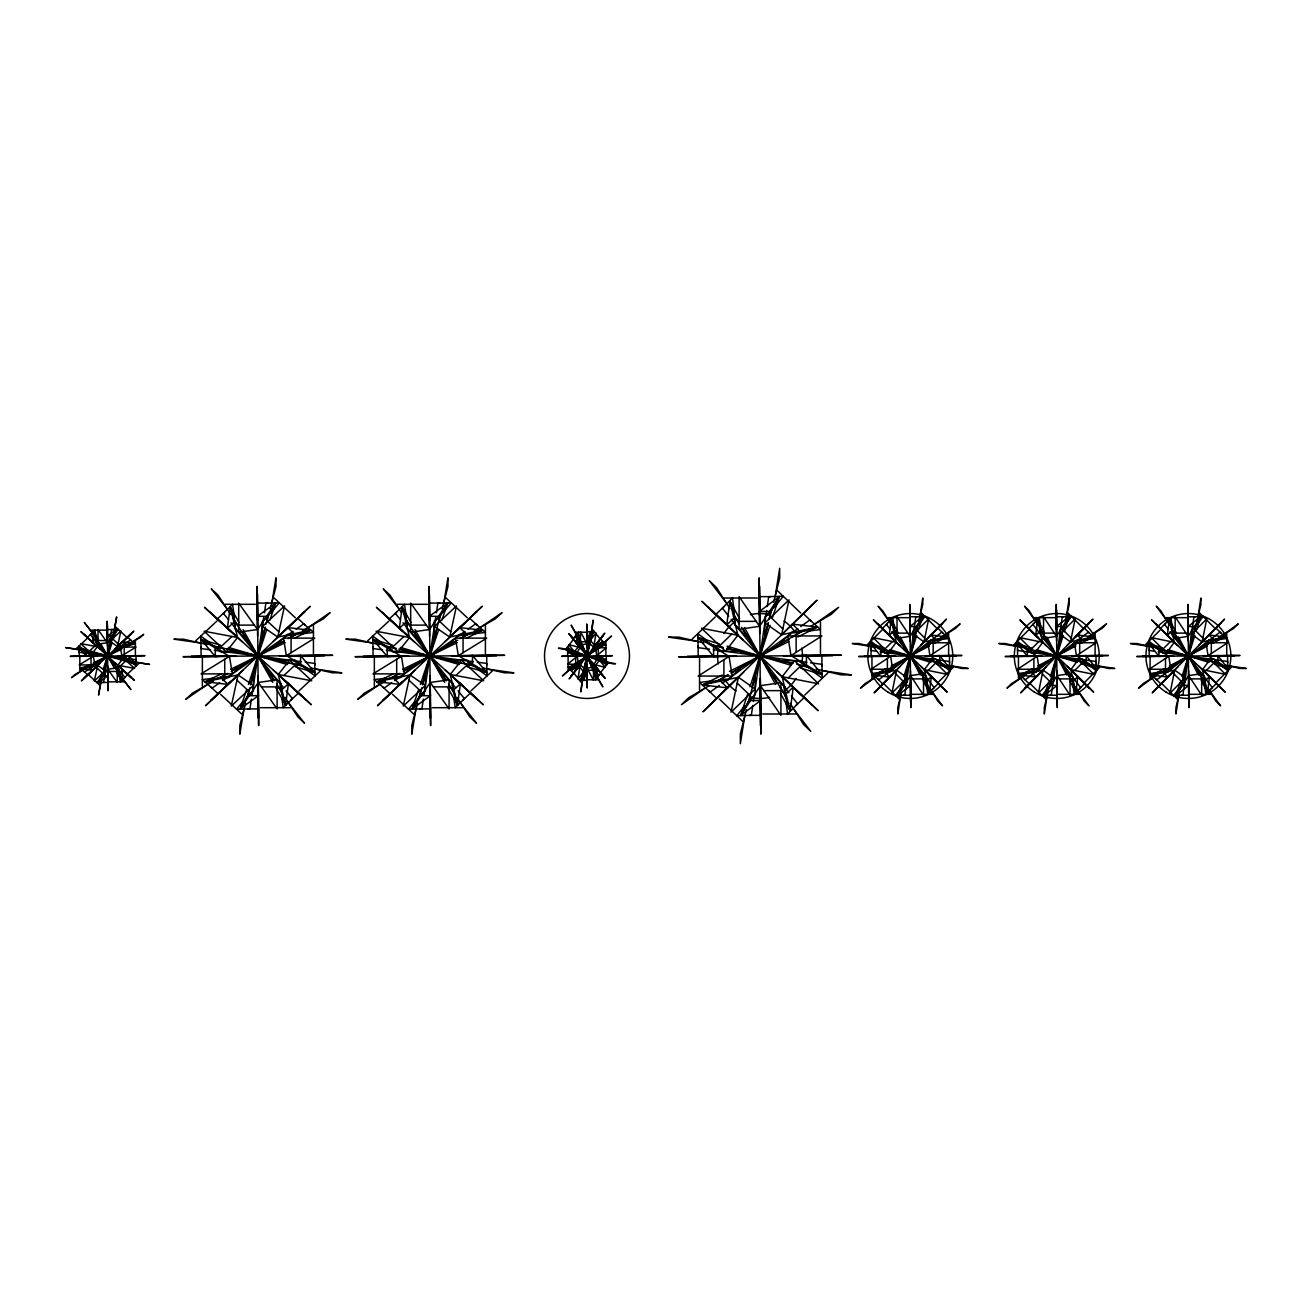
<?xml version="1.0" encoding="UTF-8"?>
<svg xmlns="http://www.w3.org/2000/svg" width="1312" height="1312" viewBox="0 0 1312 1312"><rect width="100%" height="100%" fill="white"/><g stroke="black" fill="none" stroke-linecap="round" stroke-linejoin="round"><path stroke-width="1.5" d="M581.79 649.637L568.801 633.581L580.068 647.521L568.703 644.618L576.214 654.065L580.068 647.521L577.575 633.434L579.15 640.059L594.828 671.941L596.419 678.616L593.91 664.479L605.275 667.382L597.764 657.935L593.91 664.479L605.16 678.419L570.769 635.91L577.69 644.454L576.591 643.274L577.575 633.434L596.419 678.616L597.37 668.726L596.288 667.546L603.208 676.09L600.716 673.122M582.151 681.076L580.839 691.949L583.151 675.959M591.81 630.924L593.139 620.051L590.826 636.041M931.372 676.533L926.206 681.699L929.388 692.392L931.372 676.533L929.175 674.614L943.197 688.406L877.367 623.594L891.406 637.37L889.208 635.467L891.192 619.608L894.374 630.301L926.206 681.699L929.421 692.474L923.041 680.321M1077.857 676.533L1072.691 681.699L1075.873 692.392L1077.857 676.533L1075.66 674.614L1089.698 688.406L1023.868 623.594L1037.907 637.37L1035.709 635.467L1037.677 619.608L1040.875 630.301L1072.691 681.699L1075.922 692.474L1069.542 680.321M1169.32 619.608L1174.355 642.306L1151.296 637.632L1166.548 652.868L1174.355 642.306L1151.526 619.838L1177.864 645.734L1167.336 635.467L1169.32 619.608L1172.502 630.301L1204.318 681.699L1207.548 692.474L1201.169 680.321M1209.484 676.533L1204.318 681.699L1207.516 692.392L1209.484 676.533L1207.302 674.614L1221.324 688.406L1155.495 623.594L1169.533 637.37M741.46 627.267L785.117 694.884L790.136 711.038L793.268 687.062L789.808 684.159L811.931 705.02L708.103 606.98L730.243 627.825L726.766 624.938L729.898 600.962L734.917 617.116L739.279 623.889M87.412 637.386L83.755 634.155L93.939 643.438L92.332 642.158L93.775 631.466L98.695 640.19M93.775 631.466L96.088 638.665L119.13 673.335L121.442 680.534L122.885 669.842L121.294 668.546L131.446 677.845L80.885 631.613L97.432 646.767L91.758 653.901L80.721 643.618L97.432 646.767L93.775 631.466L96.088 638.665L119.031 673.433L121.475 680.584L116.522 671.81M230.535 630.892L227.37 628.317L230.24 606.931L235.52 625.201M276.57 684.06L280.965 690.653L285.573 705.069L288.443 683.683L285.278 681.108M402.505 630.892L399.34 628.317L402.21 606.931L406.818 621.347L446.342 680.748M452 684.897L457.544 705.069L460.414 683.683L457.248 681.108M752.776 705.446L751.333 715.352L736.77 715.712L744.38 706.217M753.367 701.477L754.236 695.524M755.105 689.604L765.519 618.444M765.814 616.476L766.684 610.523M767.258 606.554L768.717 596.648L783.264 596.288L774.392 607.374M251.396 699.181L249.92 708.906L236.554 709.218L242.818 701.625M251.97 695.294L262.958 622.528M263.253 620.592L263.843 616.706M264.417 612.819L265.893 603.094L279.259 602.782L270.485 613.409M423.366 699.181L421.89 708.906L408.524 709.218L414.789 701.625M423.94 695.294L434.928 622.528M435.223 620.592L435.814 616.706M436.388 612.819L437.864 603.094L451.23 602.782L443.702 611.9M900.491 696.459L897.818 713.99L897.818 707.48L901.377 692.785M920.089 615.541L922.762 598.01L922.762 604.52L918.744 621.068M1046.976 696.459L1044.303 713.99L1044.303 707.48L1048.321 690.932M1066.574 615.541L1069.247 598.01L1069.247 604.52L1065.246 621.068M1178.619 696.459L1175.946 713.99L1175.946 707.48L1179.504 692.785M1198.217 615.541L1200.89 598.01L1200.89 604.52L1196.872 621.068M744.56 717.205L740.345 743.724L740.345 733.884L746.43 709.776M775.474 594.795L779.689 568.276L779.689 578.116L773.604 602.224M100.516 683.273L98.564 695.098L101.483 679.55M114.702 628.727L116.637 616.902L113.734 632.45M243.704 710.546L239.834 734.195L239.834 725.421L245.639 703.117M272.109 601.454L275.979 577.805L275.979 586.579L270.174 608.883M415.674 710.546L411.804 734.195L411.804 725.421L417.61 703.117M444.079 601.454L447.95 577.805L447.95 586.579L442.144 608.883M589.678 642.027L583.479 674.237L585.447 672.039L585.447 663.987M590.056 640.043L593.024 631.613L586.792 637.763L586.89 639.551L586.808 627.366L587.235 688.029L587.12 668.169L593.516 666.955L593.516 680.321L587.12 668.169L580.97 680.321L587.169 674.237L587.087 672.449L587.169 684.634L587.071 680.321M768.078 623.102L749.103 700.51L740.69 715.483L760.632 700.51L760.32 678.255L760.829 734.13L760.419 685.668L780.919 682.732L780.919 715.352L760.419 685.668L740.739 715.352L747.545 694.376M769.029 619.231L770.931 611.49L779.344 596.517L772.489 617.624M593.008 631.679L590.4 637.763L583.578 674.237L580.954 680.387L593.024 631.613L586.858 643.831L580.462 645.045L580.462 631.679L586.858 643.831L586.726 623.971L586.89 646.882M249.887 687.734L247.886 695.672L240.162 709.021L246.492 690.096M250.887 683.782L264.926 628.218M265.926 624.266L267.927 616.328L275.651 602.979L269.944 620.018M421.857 687.734L419.856 695.672L412.132 709.021L418.462 690.096M422.858 683.782L439.897 616.328L447.622 602.979L441.931 620.018M750.185 694.95L748.775 700.51L755.105 695.147L755.105 675.467M752.645 685.208L768.373 622.905M769.849 617.05L770.8 613.344M248.87 690.719L247.574 695.672L253.38 690.899L253.38 673.351M250.379 684.93L265.434 627.07M266.943 621.281L268.238 616.328L262.416 621.101L262.416 638.649M420.84 690.719L419.545 695.672L425.367 690.899L425.367 673.351M422.349 684.93L437.404 627.07M438.913 621.281L440.209 616.328L434.387 621.101L434.387 638.649M902.115 682.224L898.031 695.327L903.361 685.422L917.203 626.578L922.533 616.673L918.449 629.776M903.87 676.598L916.711 635.402M1048.616 682.224L1044.532 695.327L1049.862 685.422L1063.704 626.578L1069.034 616.673L1064.36 631.662M1050.354 676.598L1063.196 635.402M1180.242 682.224L1176.159 695.327L1181.489 685.422L1195.33 626.578L1200.66 616.673L1196.577 629.776M1181.997 676.598L1194.822 635.402M750.038 686.701L769.996 625.299M113.308 638.96L116.489 629.481L107.322 636.156L107.469 638.124L107.338 624.856L107.863 687.144L107.732 673.876L107.879 675.844L98.744 682.453L101.91 673.04M103.172 669.251L112.045 642.749M248.394 684.405L266.779 629.481M420.365 684.405L438.749 629.481M580.97 680.321L583.578 674.237L587.169 674.237M922.516 616.771L917.203 626.578L909.905 626.578L910.085 641.289L909.774 604.356L910.036 636.386L897.031 638.321L897.031 616.771L910.036 636.386L922.516 616.771L909.905 626.578M910.676 685.422L898.064 695.229L903.361 685.422L910.676 685.422L910.479 682.519L910.643 702.182L909.921 609.818L910.102 629.481M1056.39 626.578L1069.001 616.771L1063.704 626.578L1056.39 626.578L1056.586 629.481L1056.422 609.818L1057.144 702.182L1056.964 682.519L1057.16 685.422L1044.549 695.229L1049.862 685.422L1057.16 685.422M1188.032 626.578L1200.628 616.771L1195.33 626.578L1188.032 626.578L1188.213 629.481L1188.049 609.818L1188.77 702.182L1188.59 682.519L1188.803 685.422L1176.192 695.229L1181.489 685.422L1188.803 685.422M759.402 611.49L779.295 596.648L770.931 611.49L759.402 611.49L759.714 615.886L759.451 586.12L760.583 725.88L760.304 696.114M740.739 715.352L749.103 700.51L760.632 700.51M107.469 646.078L107.24 621.183L107.42 642.782L98.006 629.547L98.006 644.077L107.42 642.782L116.456 629.547L112.619 636.156L102.598 675.844L98.728 682.519L107.797 669.218L117.211 667.923L117.211 682.453L107.797 669.218L107.978 690.817L107.748 665.922M116.456 629.547L112.619 636.156L107.322 636.156M98.744 682.453L102.598 675.844L112.766 636.156L109.864 638.55L109.864 647.324M257.349 616.328L275.618 603.094L267.927 616.328L257.349 616.328L257.628 620.248L257.382 593.713L258.431 718.287L258.169 691.752L258.464 695.672L240.194 708.906L247.886 695.672L258.464 695.672M429.319 616.328L447.589 603.094L439.897 616.328L429.319 616.328L429.598 620.248L429.352 593.713L430.402 718.287L430.139 691.752L430.434 695.672L412.165 708.906L419.856 695.672L430.434 695.672M588.711 640.617L594.254 631.531L589.695 631.679L584.266 680.321L579.724 680.469L585.267 671.383M898.064 695.229L910.544 675.614L923.533 673.679L923.533 695.229L910.544 675.614L910.807 707.644L910.479 670.711M1069.001 616.771L1056.521 636.386L1043.532 638.321L1043.532 616.771L1056.521 636.386L1056.258 604.356L1056.586 641.289M1044.549 695.229L1057.029 675.614L1070.034 673.679L1070.034 695.229L1057.029 675.614L1057.292 707.644L1056.98 670.711M1200.628 616.771L1188.147 636.386L1175.158 638.321L1175.158 616.771L1188.147 636.386L1187.901 604.356L1188.213 641.289M1176.192 695.229L1188.672 675.614L1201.661 673.679L1201.661 695.229L1188.672 675.614L1188.934 707.644L1188.606 670.711M779.295 596.648L759.615 626.332L739.115 629.268L739.115 596.648L759.615 626.332L759.205 577.87L759.714 633.745M275.618 603.094L257.529 629.547L238.702 632.171L238.702 603.094L257.529 629.547L257.152 586.349L257.628 636.156M240.194 708.906L258.284 682.453L277.111 679.829L277.111 708.906L258.284 682.453L258.644 725.651L258.185 675.844M447.589 603.094L429.5 629.547L410.672 632.171L410.672 603.094L429.5 629.547L429.139 586.349L429.598 636.156M412.165 708.906L430.254 682.453L449.081 679.829L449.081 708.906L430.254 682.453L430.615 725.651L430.156 675.844M576.87 669.071L577.805 667.71L571.015 676.402L602.962 635.598L596.156 644.29L597.108 642.929L604.914 644.159L569.014 667.874L576.87 669.071L574.328 665.873L569.064 667.841L580.248 664.708L585.447 669.563L577.936 679.009L580.248 664.708L569.162 678.862L581.921 662.527M919.4 623.856L925.026 616.525L915.792 616.771L904.772 695.229L895.538 695.475L901.18 688.144M903.427 685.208L906.805 680.813M1061.392 629.711L1063.638 626.792M1065.885 623.856L1071.527 616.525L1062.294 616.771L1051.273 695.229L1042.04 695.475L1047.665 688.144M1049.912 685.208L1052.175 682.289M1197.528 623.856L1203.153 616.525L1193.92 616.771L1182.899 695.229L1173.666 695.475L1179.291 688.144M1181.554 685.208L1184.933 680.813M592.04 649.473L604.799 633.138L593.729 647.292L588.53 642.437L596.042 632.991L593.729 647.292L604.914 644.159L599.65 646.127L574.246 665.774L576.886 665.971L581.413 660.28M573.131 639.026L575.673 635.828M565.784 649.063L573.016 639.977M576.591 643.274L579.15 640.059L577.575 633.434M574.394 651.769L578.166 647.029M592.565 651.72L597.091 646.029L604.914 644.159M595.812 664.971L599.584 660.231M597.37 668.726L594.828 671.941L596.402 678.566M600.962 672.023L608.194 662.937M598.288 676.172L600.83 672.974L592.188 662.363M768.045 615.279L770.587 612.114M748.184 701.461L751.989 696.721M110.126 639.272L112.455 636.435M114.784 633.614L118.293 629.383L111.602 629.547L103.615 682.453L96.924 682.617L100.417 678.386M102.746 675.565L105.075 672.728M885.977 668.759L873.808 675.139L889.749 677.074L891.668 674.893L877.876 688.915L942.688 623.085L928.912 637.124L930.815 634.926L946.674 636.91L934.603 643.241M1067.05 645.455L1092.945 619.116L1070.461 641.945L1075.151 618.887L1059.899 634.139L1070.461 641.945L1093.158 636.91L1082.482 640.092L1031.084 671.908L1020.392 675.09L1036.25 677.074L1038.169 674.893L1024.377 688.915L1089.19 623.085L1075.397 637.124L1077.316 634.926L1093.158 636.91L1081.088 643.241M1198.676 645.455L1224.572 619.116L1202.104 641.945L1206.778 618.887L1191.542 634.139L1202.104 641.945L1224.801 636.91L1214.108 640.092L1162.711 671.908L1152.034 675.09L1167.877 677.074L1169.796 674.893L1156.003 688.915L1220.816 623.085L1207.04 637.124L1208.942 634.926L1224.801 636.91L1212.731 643.241M722.272 675.008L702.494 684.962L727.635 687.882L730.653 684.569L708.906 705.79L817.048 600.207L781.608 634.746L764.945 622.921L788.988 599.863L781.608 634.746L817.409 627.103L792.399 624.118L789.381 627.431M92.726 670.219L94.12 668.743L84.132 678.189L131.085 633.811L121.098 643.274L122.475 641.781L133.972 643.126L126.231 645.274L88.986 666.726L81.18 668.907L92.726 670.219L88.986 666.726L81.246 668.874L89.987 664.61M227.763 673.368L220.678 677.451L205.197 681.748L228.157 684.421L230.928 681.469M288.05 638.632L295.134 634.549L310.616 630.252L287.656 627.579L284.868 630.531L304.86 611.605L210.953 700.395L230.928 681.453M399.734 673.368L392.649 677.451L377.167 681.748L400.127 684.421L402.915 681.469L382.924 700.395L476.83 611.605L456.855 630.547L459.626 627.579L482.586 630.252L467.105 634.549L460.02 638.632M920.548 645.455L946.444 619.116L923.976 641.945L928.65 618.887L913.414 634.139L923.976 641.945L946.674 636.91L935.981 640.092L884.583 671.908L873.808 675.139L896.604 670.055L891.914 693.113L907.166 677.861L896.604 670.055L874.136 692.884L900.016 666.545M1020.392 675.09L1043.089 670.055L1038.415 693.113L1053.651 677.861L1043.089 670.055L1020.621 692.884L1046.517 666.545M1152.034 675.09L1174.716 670.055L1170.042 693.113L1185.294 677.861L1174.716 670.055L1152.248 692.884L1178.143 666.545M891.192 619.608L896.227 642.306L873.169 637.632L888.421 652.868L896.227 642.306L873.398 619.838L882.189 628.628L887.338 623.462M867.248 644.815L881.926 630.137M889.208 635.467L894.374 630.301L891.143 619.526L898.441 633.417M884.731 649.178L892.373 641.535M898.982 662.904L889.782 672.088L884.436 671.76L936.128 640.24L930.782 639.912L921.598 649.096M928.191 670.465L935.85 662.822M938.638 681.863L953.316 667.185M933.242 688.538L938.392 683.372L947.166 692.162L924.337 669.694L932.16 659.132L947.395 674.368L924.337 669.694L929.388 692.392M1037.677 619.608L1042.728 642.306L1019.67 637.632L1034.906 652.868L1042.728 642.306L1019.9 619.838L1028.674 628.628L1033.823 623.462M1013.75 644.815L1028.428 630.137M1035.709 635.467L1040.875 630.301L1037.644 619.526L1044.024 631.679M1031.216 649.178L1038.874 641.535M1045.467 662.904L1036.283 672.088L1030.937 671.76L1034.168 669.792M1068.083 649.096L1077.283 639.912L1082.63 640.24L1079.399 642.208M1074.692 670.465L1082.351 662.822M1085.139 681.863L1099.817 667.185M1079.727 688.538L1084.893 683.372L1093.667 692.162L1070.838 669.694L1078.644 659.132L1093.896 674.368L1070.838 669.694L1075.873 692.392M1160.3 628.628L1165.466 623.462M1145.376 644.815L1160.054 630.137M1167.336 635.467L1172.502 630.301L1169.271 619.526L1176.569 633.417M1162.842 649.178L1170.501 641.535M1177.11 662.904L1167.91 672.088L1162.563 671.76L1214.256 640.24L1208.91 639.912L1199.726 649.096M1206.318 670.465L1213.977 662.822M1216.765 681.863L1231.443 667.185M1211.353 688.538L1216.519 683.372L1225.293 692.162L1202.464 669.694L1210.287 659.132L1225.523 674.368L1202.464 669.694L1207.516 692.392M728.291 674.844L719.484 680.075L702.494 684.962L738.426 677.254L731.046 712.137L755.089 689.079L738.426 677.254L702.986 711.793L743.822 671.941M729.898 600.962L737.852 635.287L701.477 628.218L725.52 651.277L737.852 635.287L701.838 601.306L715.696 614.59L723.83 606.784M692.146 639.092L715.302 616.886M726.766 624.938L734.917 617.116L729.833 600.83L739.558 618.624M719.698 645.684L731.768 634.106M742.182 666.43L727.684 680.338L719.255 679.846L722.65 677.861M777.852 645.57L792.35 631.662L800.779 632.154L792.448 637.025M788.266 677.894L800.336 666.316M793.268 687.062L785.117 694.884L790.218 711.17L780.476 693.376M804.732 695.114L827.888 672.908M796.22 705.216L804.338 697.41L818.196 710.694L782.182 676.713L794.514 660.723L818.557 683.782L782.182 676.713L790.136 711.038M81.246 668.874L97.695 665.479L94.3 681.026L105.337 670.744L97.695 665.479L81.41 680.862L100.171 663.101M115.046 648.899L133.808 631.138L117.522 646.521L109.864 641.256L120.917 630.974L117.522 646.521L133.972 643.126M205.197 681.748L238.079 674.942L231.289 706.053L253.38 685.487L238.079 674.942L205.525 705.741L243.032 670.219M272.781 641.781L310.288 606.259L277.734 637.058L262.433 626.513L284.524 605.947L277.734 637.058L310.616 630.252M377.167 681.748L410.049 674.942L403.26 706.053L425.35 685.487L410.049 674.942L377.495 705.741L415.002 670.219M444.752 641.781L482.258 606.259L449.704 637.058L434.403 626.513L456.494 605.947L449.704 637.058L482.586 630.252M90.987 634.057L87.248 637.534L99.974 649.079M76.44 648.456L87.068 638.567M92.332 642.158L96.088 638.665L95.956 642.175L102.615 648.374M89.085 651.408L94.628 646.242M99.417 660.658L92.758 666.857L88.888 666.627M115.8 651.342L122.459 645.143L126.329 645.373L134.021 643.093L125.214 647.39M120.589 665.758L126.132 660.592M122.885 669.842L119.13 673.335L119.261 669.825L112.602 663.626M128.15 673.433L138.777 663.544M124.23 677.943L127.969 674.466L134.332 680.387L117.785 665.233L123.443 658.099L134.496 668.382L117.785 665.233L121.442 680.534M230.24 606.931L237.554 637.534L204.131 631.236L226.222 651.785L237.554 637.534L204.459 607.243L217.185 619.084L224.664 612.13M195.57 640.928L216.824 621.134M227.37 628.317L234.848 621.347L230.174 606.816L239.079 622.626M220.875 646.8L231.962 636.484M241.523 665.299L228.206 677.697L220.465 677.254L225.139 674.598M274.29 646.701L287.607 634.303L295.348 634.746L290.674 637.402M283.851 675.516L294.938 665.2M288.443 683.683L280.965 690.653L285.639 705.184L275.733 687.619M298.988 690.866L320.243 671.072M291.149 699.87L298.628 692.916L311.354 704.757L278.259 674.466L289.591 660.215L311.682 680.764L278.259 674.466L285.573 705.069M402.21 606.931L409.524 637.534L376.101 631.236L398.192 651.785L409.524 637.534L376.429 607.243L389.156 619.084L396.634 612.13M367.54 640.928L388.795 621.134M399.34 628.317L406.818 621.347L402.144 606.816L411.05 622.626M392.846 646.8L403.932 636.484M413.493 665.299L400.176 677.697L392.436 677.254L397.11 674.598M446.26 646.701L459.577 634.303L467.318 634.746L462.644 637.402M455.822 675.516L466.908 665.2M447.704 687.619L457.609 705.184L452.935 690.653L460.414 683.683M470.959 690.866L492.213 671.072M463.12 699.87L470.598 692.916L483.324 704.757L450.229 674.466L461.562 660.215L483.652 680.764L450.229 674.466L457.544 705.069M569.474 669.432L562.438 675.959L572.655 666.988M604.504 642.568L611.54 636.041L601.322 645.012M771.259 611.49L764.929 616.853L764.929 636.533M874.743 677.681L860.459 688.177L865.067 683.585L879.598 674.712M945.821 634.319L960.105 623.823L955.513 628.415L940.983 637.288M1021.244 677.681L1006.96 688.177L1011.552 683.585L1026.082 674.712M1092.322 634.319L1106.606 623.823L1101.998 628.415L1087.468 637.288M1152.871 677.681L1138.586 688.177L1143.178 683.585L1157.725 674.712M1223.948 634.319L1238.233 623.823L1233.641 628.415L1219.11 637.288M719.288 685.454L710.12 692.064L699.558 682.453L713.039 680.764M722.338 683.24L797.696 628.76M800.746 626.546L809.914 619.936L820.476 629.547L806.995 631.236M703.97 688.784L681.436 704.692L688.685 697.738L709.07 685.815M816.064 623.216L838.598 607.308L831.349 614.262L810.964 626.185M219.727 682.781L212.068 688.16L202.376 679.583L213.741 678.189M222.778 680.633L293.035 631.367M296.086 629.219L303.744 623.84L313.437 632.417L300.169 634.04M391.698 682.781L384.039 688.16L374.346 679.583L385.712 678.189M394.748 680.633L465.006 631.367M468.056 629.219L475.715 623.84L485.407 632.417L472.14 634.04M81.869 670.612L71.52 677.697L74.85 674.598L140.368 637.402L143.697 634.303L133.348 641.388M206.427 685.225L185.714 699.394L192.388 693.195L213.446 681.24M309.386 626.775L330.099 612.606L323.424 618.805L302.367 630.76M378.397 685.225L357.684 699.394L364.359 693.195L385.416 681.24M481.356 626.775L502.07 612.606L495.395 618.805L474.337 630.76M1039.006 666.84L1074.544 645.16M731.817 672.744L800.55 631.925L817.54 627.038L797.762 636.992M724.355 676.861L727.602 674.975M730.833 673.072L789.201 638.928M231.306 671.334L284.507 640.666M403.276 671.334L456.478 640.666M231.699 670.875L284.114 641.125M403.67 670.875L457.724 640.19M891.176 666.02L929.388 645.98M1032.462 668.759L1020.31 675.139L1031.084 671.908L1036.25 677.074M1037.677 666.02L1075.889 645.98M1164.105 668.759L1151.936 675.139L1162.711 671.908L1167.877 677.074M1169.304 666.02L1207.516 645.98M729.456 671.383L788.774 641.519M93.513 662.888L121.704 649.112M221.466 673.81L205.066 681.814L220.678 677.451L228.157 684.421M230.568 669.35L285.229 642.65M294.347 638.19L310.747 630.186L295.134 634.549L287.656 627.579M393.436 673.81L377.036 681.814L392.649 677.451L400.127 684.421M402.538 669.35L457.199 642.65M466.318 638.19L482.718 630.186L467.105 634.549L459.626 627.579M569.014 667.874L574.328 665.873L599.65 646.127L597.108 642.929M946.674 636.91L935.981 640.092L930.815 634.926M873.907 675.09L884.583 671.908L889.749 677.074M1093.158 636.91L1082.482 640.092L1077.316 634.926M1224.801 636.91L1214.108 640.092L1208.942 634.926M817.409 627.103L800.55 631.925L792.399 624.118M702.625 684.897L719.484 680.075L727.635 687.882M596.845 646.652L605.882 645.16L602.569 641.224L571.392 670.776L568.096 666.84L575.312 665.643M930.306 640.912L935.8 640.19M941.294 639.469L948.625 638.518L941.918 632.154L878.646 679.846L871.955 673.482L890.274 671.088M1076.791 640.912L1095.11 638.518L1088.419 632.154L1025.148 679.846L1018.44 673.482L1036.759 671.088M1208.434 640.912L1213.928 640.19M1219.422 639.469L1226.736 638.518L1220.045 632.154L1156.774 679.846L1150.083 673.482L1168.402 671.088M793.514 632.942L801.222 631.974M718.812 680.026L726.52 679.058M122.114 645.832L135.382 644.208L130.528 639.928L84.69 672.072L79.835 667.792L93.103 666.168M286.902 635.664L296.381 634.5M458.872 635.664L468.351 634.5M219.432 677.5L228.911 676.336M391.402 677.5L400.882 676.336M594.238 655.885L612.442 655.688L596.648 655.836L606.324 647.784L595.697 647.784L596.648 655.836L606.324 663.577L601.486 660.297L572.491 651.703L567.604 648.407L577.313 656.164L567.653 664.216L578.28 664.216L577.313 656.164L561.536 656.312L609.752 655.77L600.06 655.885L601.486 655.754L606.324 663.577L567.604 648.407L572.491 656.246L573.918 656.115L564.226 656.23L567.653 656.115M884.075 647.833L870.955 643.749L880.86 656.394L883.763 656.197M936.506 664.167L949.609 668.251L939.704 655.606L936.801 655.803L956.481 655.639L864.1 656.361M1027.362 656.394L1027.362 649.079L1017.554 643.782L1027.362 656.394L1030.264 656.197L1010.584 656.361L1102.966 655.639L1083.302 655.82L1086.205 655.606L1096.012 668.218L1086.205 662.921L1027.362 649.079L1017.456 643.749L1032.429 648.423M1203.12 655.803L1240.053 655.492L1208.024 655.738L1227.638 642.749L1206.089 642.749L1208.024 655.738L1227.638 668.218L1217.831 662.921L1158.988 649.079L1149.181 643.782L1158.988 656.394L1161.891 656.197L1142.227 656.361L1234.592 655.639L1214.928 655.82L1217.831 655.606L1227.638 668.218L1214.633 664.167M723.273 647.718L713.613 645.537L698.148 637.501L713.613 656.59L718.189 656.295L687.176 656.541L832.858 655.459L801.845 655.721L806.421 655.41L821.902 674.499L806.421 666.463L796.761 664.282M118.26 655.869L145.025 655.656L121.819 655.82L136.022 647.062L120.409 647.062L121.819 655.82L136.022 664.249L128.92 660.658L86.297 651.342L79.114 647.734L93.398 656.18L79.196 664.938L94.808 664.938L93.398 656.18L70.192 656.344L141.073 655.754L126.821 655.885L128.92 655.738L136.022 664.249L79.114 647.734L86.297 656.262L88.396 656.131L74.144 656.246L79.196 656.115M223.024 648.358L215.283 646.668L201.064 639.518L215.283 656.525L219.481 656.262L190.994 656.492L324.818 655.508L296.332 655.754L300.53 655.475L314.749 672.482L300.53 665.332L292.789 663.642M394.994 648.358L387.253 646.668L373.034 639.518L387.253 656.525L391.452 656.262L362.965 656.492L496.789 655.508L468.302 655.754L472.5 655.475L486.719 672.482L472.5 665.332L464.76 663.642M579.74 656.115L567.653 656.312L567.653 651.802M924.993 655.803L961.942 655.492L929.896 655.738L949.511 642.749L927.961 642.749L929.896 655.738L949.511 668.218L939.704 662.921L880.86 649.079L870.955 643.749L890.668 656.262L871.053 669.251L892.619 669.251L890.668 656.262L858.638 656.508L895.571 656.197M1017.554 643.782L1037.169 656.262L1017.554 669.251L1039.104 669.251L1037.169 656.262L1005.123 656.508L1042.072 656.197M1071.494 655.803L1108.427 655.492L1076.398 655.738L1074.446 642.749L1096.012 642.749L1076.398 655.738L1096.012 668.218M1149.181 643.782L1168.795 656.262L1149.181 669.251L1170.747 669.251L1168.795 656.262L1136.766 656.508L1173.699 656.197M96.957 656.131L79.196 656.344L79.196 651.424M201.064 639.518L229.485 656.344L201.064 673.876L232.306 673.876L229.485 656.344L183.073 656.689L236.586 656.262M279.226 655.738L332.74 655.311L286.328 655.656L283.507 638.124L314.749 638.124L286.328 655.656L314.749 672.482M373.034 639.518L401.456 656.344L373.034 673.876L404.276 673.876L401.456 656.344L355.044 656.689L408.557 656.262M451.197 655.738L504.71 655.311L458.298 655.656L455.477 638.124L486.719 638.124L458.298 655.656L486.719 672.482M698.148 637.501L729.078 656.394L698.148 676.057L732.145 676.057L729.078 656.394L678.55 656.771L736.819 656.295M783.215 655.705L841.484 655.229L790.956 655.606L787.889 635.943L821.902 635.943L790.956 655.606L821.902 674.499M759.205 596.648L770.702 596.648M724.503 598.01L757.237 598.01M257.152 603.094L267.73 603.094M429.139 603.094L439.7 603.094M225.27 604.307L255.348 604.307M397.241 604.307L427.318 604.307M909.774 616.771L917.055 616.771M1056.258 616.771L1063.556 616.771M1187.901 616.771L1195.183 616.771M887.765 617.673L908.527 617.673M1034.266 617.673L1055.012 617.673M1165.892 617.673L1186.638 617.673M739.115 621.363L756.188 621.363M238.702 625.119L254.38 625.119M410.672 625.119L426.351 625.119M107.24 629.547L112.52 629.547M91.299 630.154L106.321 630.154M586.726 631.679L590.318 631.679M575.886 632.236L586.12 632.236M897.031 633.106L907.855 633.106M1043.532 633.106L1054.34 633.106M1175.158 633.106L1185.982 633.106M586.792 637.763L590.4 637.763L588.53 639.961L588.53 648.013M98.006 640.568L105.846 640.568M580.462 641.798L585.792 641.798M739.722 651.277L719.206 651.277L713.613 645.209L723.109 647.423M239.26 651.802L220.416 651.802L215.283 646.39L300.53 665.61L295.397 660.198L276.553 660.198M411.23 651.802L392.386 651.802L387.253 646.39L390.796 647.193M897.408 652.884L884.403 652.884L880.86 648.866L939.704 663.134L936.161 659.116L923.156 659.116M1043.909 652.884L1030.904 652.884L1027.362 648.866L1031.035 649.768M1175.536 652.884L1162.53 652.884L1158.988 648.866L1217.831 663.134L1214.289 659.116L1201.284 659.116M98.285 653.901L88.855 653.901L86.297 651.195L79.196 647.751M580.642 654.065L574.23 654.065L572.491 651.588M593.336 657.935L599.732 657.935L601.486 660.412M116.932 658.099L126.346 658.099L128.92 660.805L136.022 664.249M1069.657 659.116L1082.662 659.116L1086.205 663.134L1082.515 662.232M448.524 660.198L467.367 660.198L472.5 665.61L400.045 649.276M780.312 660.723L800.828 660.723L806.421 666.791L800.615 665.43M588.186 670.202L593.516 670.202M109.372 671.432L117.211 671.432M107.879 675.844L102.598 675.844L105.354 673.45L105.354 664.676M912.726 678.894L923.533 678.894M1059.21 678.894L1070.034 678.894M1190.837 678.894L1201.661 678.894M587.858 679.764L598.092 679.764M583.643 680.321L587.235 680.321L587.087 665.118M108.88 681.846L123.918 681.846M102.697 682.453L107.978 682.453M261.432 686.881L277.111 686.881M433.403 686.881L449.081 686.881M763.846 690.637L780.919 690.637M912.053 694.327L932.816 694.327M1058.538 694.327L1079.3 694.327M1190.181 694.327L1210.927 694.327M903.509 695.229L910.807 695.229M1050.01 695.229L1057.292 695.229M1181.636 695.229L1188.934 695.229M260.465 707.693L290.542 707.693M432.435 707.693L462.513 707.693M248.083 708.906L258.644 708.906M420.053 708.906L430.615 708.906M762.797 713.99L795.531 713.99M749.332 715.352L760.829 715.352M382.53 649.817L373.034 648.571L372.69 636.123L382.481 643.126M386.318 650.309L392.009 651.047M393.912 651.293L465.842 660.707M467.744 660.953L473.435 661.691M477.224 662.183L486.719 663.429L487.064 675.877L477.273 668.874M210.56 649.817L201.064 648.571L200.72 636.123L210.51 643.126M214.348 650.309L301.465 661.691M305.253 662.183L314.749 663.429L315.093 675.877L305.302 668.874M709.513 649.194L698.148 647.669L697.771 633.696L707.676 640.994M713.302 649.702L806.749 662.298M810.537 662.806L821.902 664.331L822.263 678.304L812.374 671.006M1154.576 651.244L1149.181 650.49L1148.951 641.256L1163.596 652.507L1158.184 651.752M1165.499 652.786L1211.32 659.214M1215.027 659.739L1227.638 661.51L1227.884 670.744L1216.158 661.74M1033.872 652.786L1079.694 659.214M876.465 651.244L871.053 650.49L870.824 641.256L885.469 652.507L880.057 651.752M887.371 652.786L933.193 659.214M936.916 659.739L949.511 661.51L949.757 670.744L938.031 661.74M371.263 642.782L345.86 639.174L355.29 639.174L379.25 644.586M488.49 669.218L513.894 672.826L504.464 672.826L482.488 667.857M199.293 642.782L173.889 639.174L183.319 639.174L207.28 644.586M316.52 669.218L341.924 672.826L332.494 672.826L310.518 667.857M78.294 649.391L65.6 647.587L84.296 650.736M136.907 662.609L149.617 664.413L130.921 661.264M696.213 641.174L668.562 637.124L678.812 637.124L703.954 642.962M823.821 670.826L851.472 674.876L841.222 674.876L816.097 669.038M1147.951 646.193L1130.419 643.52L1136.93 643.52L1153.478 647.538M1228.868 665.807L1246.4 668.48L1239.889 668.48L1225.195 664.905M1016.324 646.193L998.793 643.52L1005.287 643.52L1021.835 647.538M1097.242 665.807L1114.774 668.48L1108.263 668.48L1091.715 664.462M869.84 646.193L852.292 643.52L858.802 643.52L875.35 647.538M950.741 665.807L968.272 668.48L961.778 668.48L947.067 664.905M576.509 654.147L597.468 657.853M567.046 649.916L558.404 648.259L561.618 648.259L612.36 663.741L615.558 663.741L606.915 662.084M398.881 649.21L460.873 662.79M226.91 649.21L288.902 662.79M727.143 648.587L792.891 663.413M392.583 647.587L396.306 648.423M88.954 651.802L128.92 660.805L128.92 655.738M726.799 648.276L791.398 663.298M1032.872 650.211L1080.678 661.789M392.55 645.176L372.903 639.485L387.253 646.668L387.253 656.525M400.406 647.456L459.348 664.544M467.203 666.824L486.85 672.515L472.5 665.332L472.5 655.475M220.58 645.176L200.933 639.485L215.283 646.668L215.283 656.525M228.436 647.456L287.377 664.544M295.233 666.824L314.88 672.515L300.53 665.332L300.53 655.475M719.32 643.831L698 637.468L713.613 645.537L713.613 656.59M727.061 646.16L791.038 665.266M800.714 668.169L822.034 674.532L806.421 666.463L806.421 655.41M1162.202 647.833L1149.082 643.749L1158.988 649.079L1158.988 656.394M1167.811 649.588L1209.008 662.412M1036.185 649.588L1077.382 662.412M1081.121 663.577L1096.11 668.251L1086.205 662.921L1086.205 655.606M889.684 649.588L930.88 662.412M1227.638 668.218L1217.831 662.921L1217.831 655.606M949.511 668.218L939.704 662.921L939.704 655.606M871.053 643.782L880.86 649.079L880.86 656.394M606.324 663.577L601.486 660.297L601.486 655.754M567.653 648.423L572.491 651.703L572.491 656.246M467.466 661.871L472.369 665.364M387.384 646.636L392.288 650.129M293.872 660.707L300.399 665.364M215.414 646.636L220.318 650.129M125.591 658.345L136.202 665.938L136.022 659.723L79.196 652.277L79.015 646.062L89.626 653.655M799.172 661.281L807.421 667.349M712.613 644.651L720.878 650.719M389.156 619.084L414.608 642.158M445.145 669.842L470.598 692.916M217.185 619.084L242.638 642.158M273.175 669.842L298.628 692.916M115.243 662.921L127.969 674.466M402.522 630.892L382.186 612.31L477.568 699.69L457.232 681.108M230.551 630.892L210.215 612.31L305.598 699.69L285.262 681.108M469.548 618.1L477.01 625.053M446.08 597.977L467.334 617.772M439.75 621.527L450.836 631.843M419.889 640.748L406.556 628.35L407.032 621.15L409.885 625.512M439.864 671.252L453.198 683.65L452.722 690.85L449.852 686.488M408.918 680.157L420.004 690.473M392.419 694.228L413.674 714.023M382.743 686.947L390.205 693.9M297.578 618.1L305.04 625.053M274.11 597.977L295.364 617.772M267.779 621.527L278.866 631.843M247.919 640.748L234.586 628.35L235.061 621.15L237.915 625.512M267.894 671.252L281.227 683.65L280.752 690.85L277.882 686.488M236.931 680.157L248.017 690.473M220.449 694.228L241.703 714.023M210.773 686.947L218.235 693.9M127.444 637.058L131.167 640.535M115.702 626.988L126.346 636.878M122.475 641.781L126.231 645.274M112.553 638.764L118.096 643.93M97.121 668.07L102.664 673.236M88.872 675.122L99.515 685.012M84.034 671.465L87.773 674.942M715.696 614.59L743.396 640.469M776.638 671.531L804.338 697.41M803.19 613.475L811.324 621.281M777.655 590.908L800.796 613.114M770.767 617.329L782.838 628.907M749.136 638.895L734.638 624.988L735.146 616.902L738.262 621.79M770.898 673.105L785.396 687.012L784.888 695.098L779.59 686.783M737.196 683.093L749.267 694.671M719.238 698.886L742.379 721.092M708.71 690.719L716.844 698.525M1198.955 666.266L1216.519 683.372M1028.674 628.628L1046.238 645.734M1067.312 666.266L1084.893 683.372M882.189 628.628L899.753 645.734M920.827 666.266L938.392 683.372M1215.781 627.89L1220.947 633.056M1199.594 612.966L1214.272 627.644M1195.232 630.432L1202.891 638.091M1181.522 644.7L1172.321 635.5L1172.649 630.154L1204.17 681.846L1204.498 676.5L1195.314 667.3M1173.945 673.909L1181.587 681.568M1162.563 684.356L1177.225 699.034M1155.872 678.944L1161.038 684.11M1084.155 627.89L1089.304 633.056M1067.952 612.966L1082.63 627.644M1063.606 630.432L1071.248 638.091M1049.879 644.7L1040.695 635.5L1041.023 630.154L1072.544 681.846L1072.872 676.5L1063.671 667.3M1042.302 673.909L1049.961 681.568M1030.92 684.356L1045.598 699.034M1024.246 678.944L1029.395 684.11M937.67 627.89L942.82 633.056M921.467 612.966L936.145 627.644M917.104 630.432L924.763 638.091M903.394 644.7L894.194 635.5L894.522 630.154L926.059 681.846L926.37 676.5L917.186 667.3M895.817 673.909L903.46 681.568M884.436 684.356L899.114 699.034M877.761 678.944L882.91 684.11M400.406 619.608L395.338 613.344L404.539 604.307L406.408 617.608M402.948 622.741L406.753 627.448M408.016 629.006L455.543 687.701M458.085 690.834L464.415 698.656L455.215 707.693L453.87 698.197M228.436 619.608L223.352 613.344L232.568 604.307L234.438 617.608M230.978 622.741L283.572 687.701M286.114 690.834L292.445 698.656L283.244 707.693L281.9 698.197M600.47 638.567L603.012 641.765M592.499 629.317L599.732 638.419M590.351 640.158L594.123 644.897M583.594 648.997L579.051 643.29L579.215 639.977L580.183 641.978M590.384 663.003L594.91 668.71L594.762 672.023L581.888 645.488M579.855 667.103L583.627 671.842M574.246 673.581L581.478 682.683M570.95 670.235L573.492 673.433M398.471 608.079L383.252 588.809L389.91 595.008L401.685 612.983M461.283 703.921L476.502 723.191L469.844 716.992L457.002 697.394M226.5 608.079L211.281 588.809L217.94 595.008L230.781 614.606M289.312 703.921L304.532 723.191L297.873 716.992L285.032 697.394M91.906 632.04L84.296 622.413L94.054 635.303M123.312 679.96L130.921 689.587L121.163 676.697M728.685 616.132L722.404 608.145L732.44 598.01L734.326 611.868M731.194 619.33L734.966 624.118M736.229 625.726L788.84 692.67M791.349 695.868L797.63 703.855L787.594 713.99L785.97 702.117M725.831 602.241L709.251 580.626L716.516 587.579L729.98 608.752M794.203 709.759L810.783 731.374L803.534 724.421L790.07 703.248M1167.844 628.727L1164.564 624.364L1170.927 617.673L1172.124 626.824M1170.042 631.63L1212.255 687.636L1205.892 694.327L1203.744 677.845M1040.596 634.532L1032.938 624.364L1039.301 617.673L1040.498 626.824M1041.695 635.976L1071.871 676.024M1072.954 677.468L1080.629 687.636L1074.266 694.327L1073.068 685.176M889.733 628.727L886.436 624.364L892.8 617.673L893.997 626.824M891.914 631.63L934.128 687.636L927.764 694.327L925.616 677.845M1166.729 620.461L1156.233 606.177L1160.825 610.769L1169.697 625.316M1210.09 691.539L1220.603 705.823L1215.994 701.231L1208.122 688.308M1035.102 620.461L1024.59 606.177L1029.198 610.769L1038.054 625.316M1078.448 691.539L1088.96 705.823L1084.368 701.231L1075.496 686.684M888.618 620.461L878.105 606.177L882.697 610.769L891.57 625.316M931.963 691.539L942.475 705.823L937.867 701.231L929.995 688.308M448.54 684.06L452.935 690.653M234.848 621.347L274.372 680.748M414.33 632.286L445.424 679.714M242.359 632.286L273.454 679.714M742.608 628.628L777.426 683.372M576.312 633.975L571.13 625.102L578.494 638.468M597.665 678.025L602.848 686.898L596.206 675.024M415.018 629.662L444.735 682.338M243.048 629.662L272.765 682.338M100.68 643.7L114.538 668.3M744.429 627.53L775.605 684.47M1178.389 636.894L1198.446 675.106M1046.746 636.894L1066.804 675.106M900.262 636.894L920.319 675.106M406.95 621.412L407.491 625.201M280.03 684.897L280.834 690.588M118.785 671.268L120.278 681.846L124.886 677.336L90.331 634.664L94.94 630.154L96.432 640.732M783.805 686.274L785.166 696.18M1172.6 630.482L1173.322 635.976M894.472 630.482L895.194 635.976M594.418 668.415L595.599 679.764L598.731 675.614L575.23 636.386L578.362 632.236L578.953 637.911M1227.638 655.492L1227.638 662.773M1226.736 633.483L1226.736 654.229M1211.304 642.749L1211.304 653.573M1191.526 643.126L1191.526 630.121L1195.544 626.578L1181.276 685.422L1185.294 681.879L1185.294 668.874M1165.515 658.427L1165.515 669.251M1150.083 657.771L1150.083 678.517M1149.181 649.227L1149.181 656.508M1096.012 655.492L1096.012 662.773M1095.11 633.483L1095.11 654.229M1079.678 642.749L1079.678 653.573M1059.899 643.126L1059.899 630.121L1063.901 626.578L1049.649 685.422L1053.667 681.879L1053.667 668.874M1033.889 658.427L1033.889 669.251M1018.44 657.771L1018.44 678.517M1017.554 649.227L1017.554 656.508M949.511 655.492L949.511 662.773M948.625 633.483L948.625 654.229M933.176 642.749L933.176 653.573M913.398 643.126L913.398 630.121L917.416 626.578L903.164 685.422L907.166 681.879L907.166 668.874M887.388 658.427L887.388 669.251M871.955 657.771L871.955 678.517M871.053 649.227L871.053 656.508M821.902 655.229L821.902 666.25M820.476 621.937L820.476 653.327M796.138 635.943L796.138 652.326M723.896 659.674L723.896 676.057M699.558 658.673L699.558 690.063M698.148 645.75L698.148 656.771M606.324 655.688L606.324 660.198M605.882 642.044L605.882 654.901M598.272 647.784L598.272 654.491M575.706 657.509L575.706 664.216M568.096 657.099L568.096 669.956M486.719 655.311L486.719 665.135M485.407 625.627L485.407 653.622M463.054 638.124L463.054 652.72M396.7 659.28L396.7 673.876M374.346 658.378L374.346 686.373M373.034 646.865L373.034 656.689M314.749 655.311L314.749 665.135M313.437 625.627L313.437 653.622M291.084 638.124L291.084 652.72M224.729 659.28L224.729 673.876M202.376 658.378L202.376 686.373M201.064 646.865L201.064 656.689M136.022 655.656L136.022 660.576M135.382 640.814L135.382 654.803M124.197 647.062L124.197 654.36M91.02 657.64L91.02 664.938M86.297 651.342L86.297 656.262M79.835 657.197L79.835 671.186M801.747 648.177A42.46 42.46 0 0 1 802.173 661.084M796.072 678.435A42.46 42.46 0 0 1 784.74 690.522M769.652 697.361A42.46 42.46 0 0 1 753.088 697.886M736.048 691.047A42.46 42.46 0 0 1 725.487 680.715M718.287 663.823A42.46 42.46 0 0 1 717.861 650.916M723.962 633.565A42.46 42.46 0 0 1 733.802 622.593M750.398 614.639A42.46 42.46 0 0 1 766.946 614.114M784.002 620.953A42.46 42.46 0 0 1 794.547 631.285M1031.954 652.507L1017.554 650.49L1017.308 641.256L1031.954 652.507M1096.012 661.51L1081.596 659.493L1096.242 670.744L1096.012 661.51M574.754 653.835L567.653 652.589L567.538 646.865L574.754 653.835M606.324 659.411L599.223 658.165L606.439 665.135L606.324 659.411M564.554 692.047A42.46 42.46 0 0 0 629.432 657.41A42.46 42.46 0 0 0 566.981 618.542A42.46 42.46 0 0 0 564.554 692.047M887.847 692.047A42.46 42.46 0 0 0 952.725 657.41A42.46 42.46 0 0 0 890.29 618.542A42.46 42.46 0 0 0 887.847 692.047M1034.348 692.047A42.46 42.46 0 0 0 1099.226 657.41A42.46 42.46 0 0 0 1036.775 618.542A42.46 42.46 0 0 0 1034.348 692.047M1165.974 692.047A42.46 42.46 0 0 0 1230.853 657.41A42.46 42.46 0 0 0 1168.418 618.542A42.46 42.46 0 0 0 1165.974 692.047"/></g></svg>
